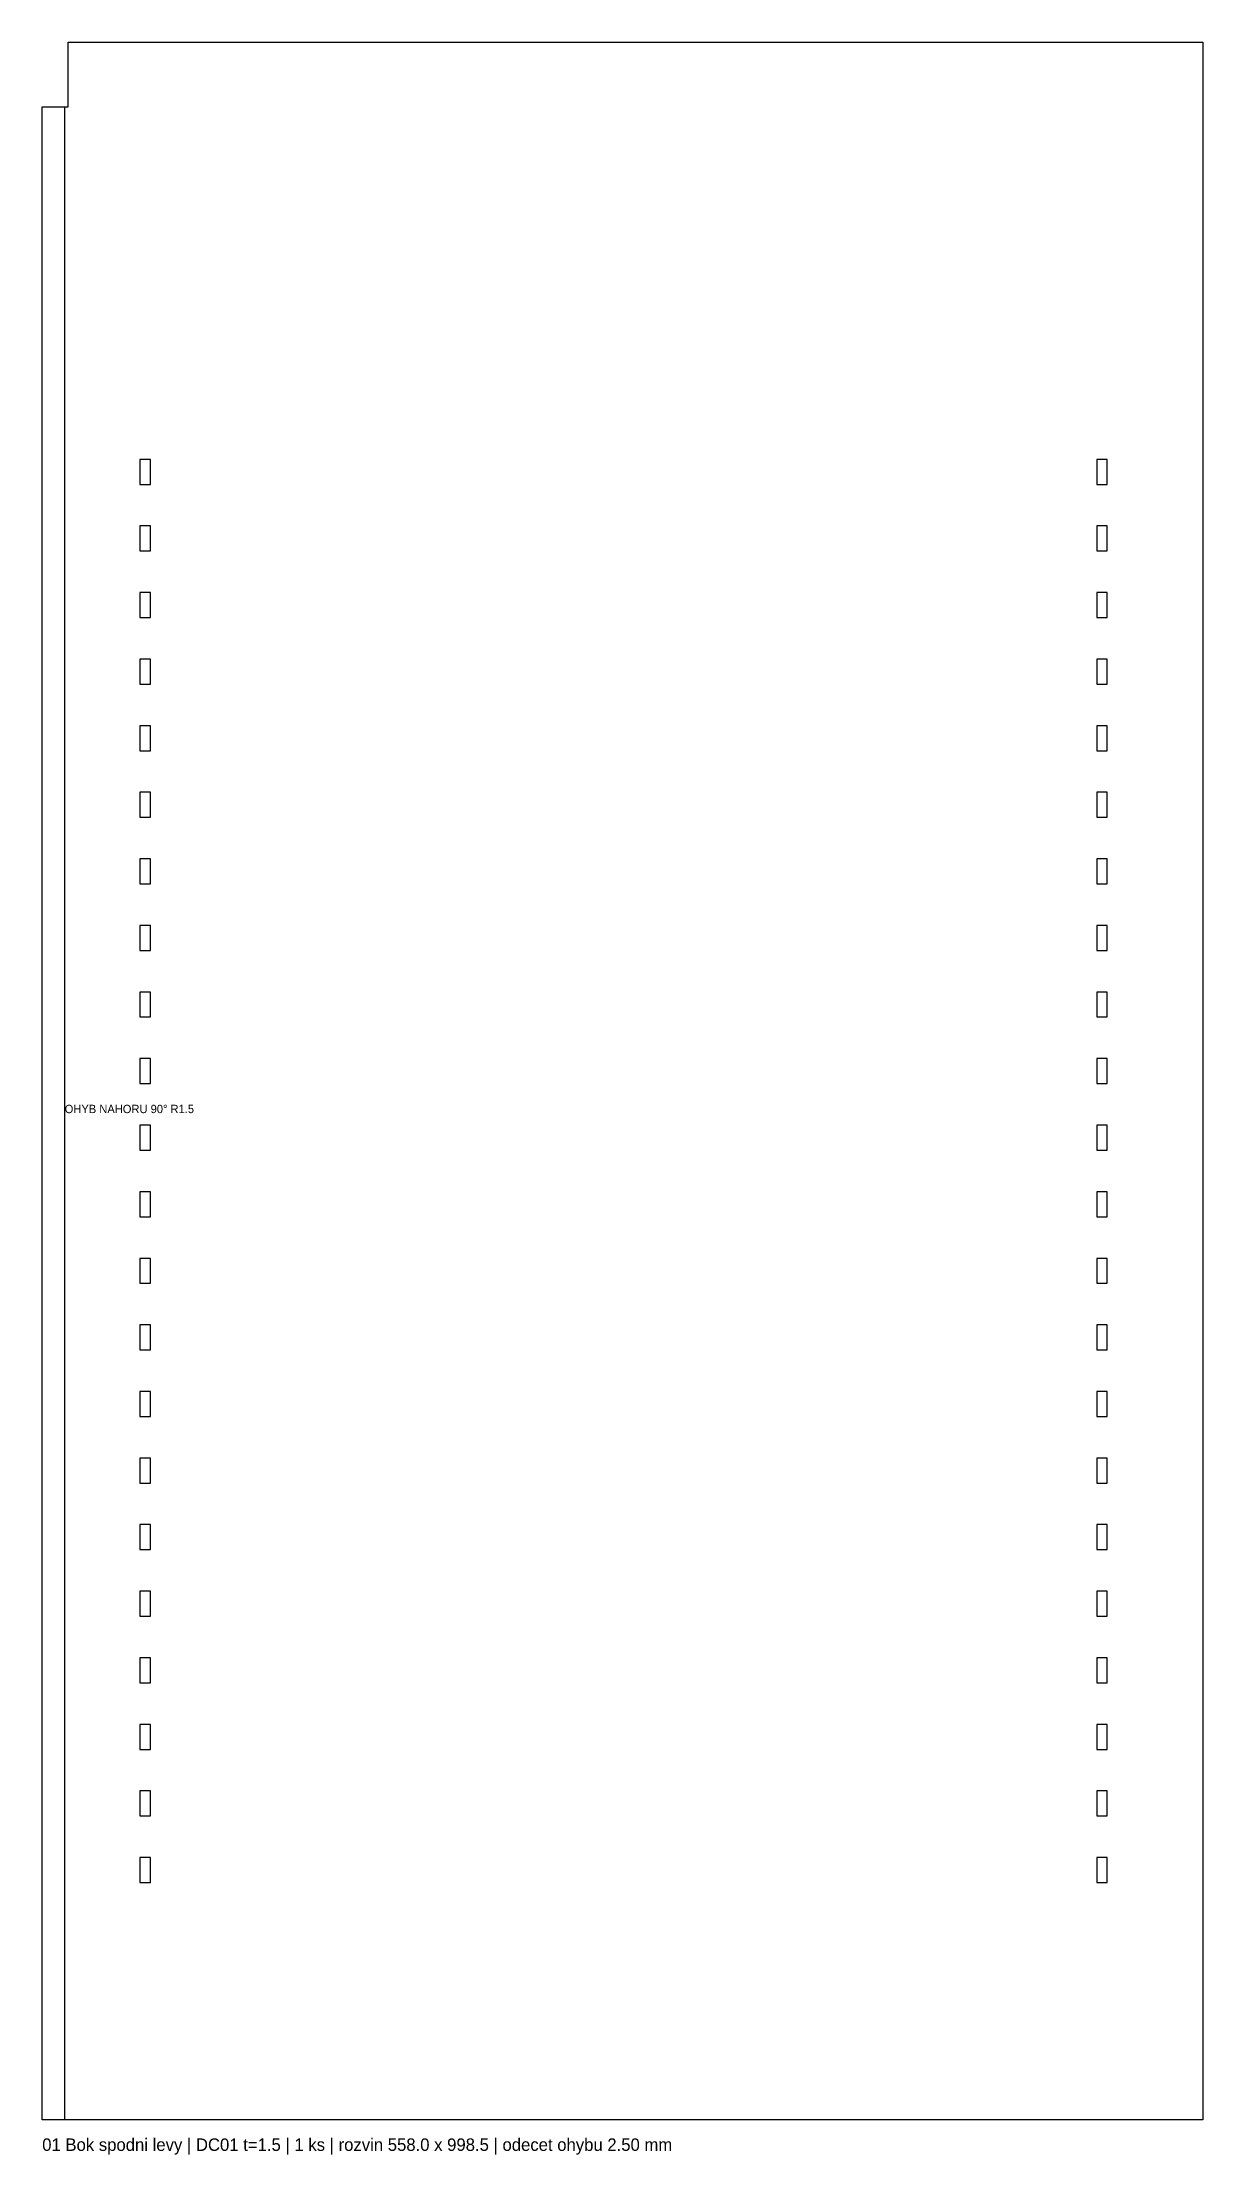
# Model space of a CAD drawing. Header units: millimetres. Extents: x 0 to 558, y -17 to 998.
import ezdxf

# ---------------------------------------------------------------- set-up
doc = ezdxf.new("R2010")
doc.units = ezdxf.units.MM
for name, color, linetype in [('BEND', 1, 'Continuous'), ('CUT', 7, 'CONTINUOUS'), ('TEXT', 3, 'CONTINUOUS')]:
    doc.layers.add(name, color=color, linetype=linetype)

msp = doc.modelspace()

# ---------------------------------------------------------------- linework, layer by layer
at = {"layer": 'BEND'}
msp.add_line((10.8, 0), (10.8, 967.5), dxfattribs=at)
at = {"layer": 'CUT'}
for p, q in [((12.5, 967.5), (12.5, 998.5)), ((12.5, 998.5), (558, 998.5)), ((558, 998.5), (558, 0)), ((0, 0), (0, 967.5)), ((0, 967.5), (12.5, 967.5)), ((52, 798), (47, 798)), ((47, 798), (47, 786)), ((52, 786), (52, 798)), ((512, 798), (507, 798)), ((507, 798), (507, 786)), ((512, 786), (512, 798)), ((47, 786), (52, 786)), ((507, 786), (512, 786)), ((52, 766), (47, 766)), ((47, 766), (47, 754)), ((52, 754), (52, 766)), ((512, 766), (507, 766)), ((507, 766), (507, 754)), ((512, 754), (512, 766)), ((47, 754), (52, 754)), ((507, 754), (512, 754)), ((52, 734), (47, 734)), ((47, 734), (47, 722)), ((52, 722), (52, 734)), ((512, 734), (507, 734)), ((507, 734), (507, 722)), ((512, 722), (512, 734)), ((47, 722), (52, 722)), ((507, 722), (512, 722)), ((52, 702), (47, 702)), ((47, 702), (47, 690)), ((52, 690), (52, 702)), ((512, 702), (507, 702)), ((507, 702), (507, 690)), ((512, 690), (512, 702)), ((47, 690), (52, 690)), ((507, 690), (512, 690)), ((52, 670), (47, 670)), ((47, 670), (47, 658)), ((52, 658), (52, 670)), ((512, 670), (507, 670)), ((507, 670), (507, 658)), ((512, 658), (512, 670)), ((47, 658), (52, 658)), ((507, 658), (512, 658)), ((52, 638), (47, 638)), ((47, 638), (47, 626)), ((52, 626), (52, 638)), ((512, 638), (507, 638)), ((507, 638), (507, 626)), ((512, 626), (512, 638)), ((47, 626), (52, 626)), ((507, 626), (512, 626)), ((52, 606), (47, 606)), ((47, 606), (47, 594)), ((52, 594), (52, 606)), ((512, 606), (507, 606)), ((507, 606), (507, 594)), ((512, 594), (512, 606)), ((47, 594), (52, 594)), ((507, 594), (512, 594)), ((52, 574), (47, 574)), ((47, 574), (47, 562)), ((52, 562), (52, 574)), ((512, 574), (507, 574)), ((507, 574), (507, 562)), ((512, 562), (512, 574)), ((47, 562), (52, 562)), ((507, 562), (512, 562)), ((52, 542), (47, 542)), ((47, 542), (47, 530)), ((52, 530), (52, 542)), ((512, 542), (507, 542)), ((507, 542), (507, 530)), ((512, 530), (512, 542)), ((47, 530), (52, 530)), ((507, 530), (512, 530)), ((52, 510), (47, 510)), ((47, 510), (47, 498)), ((52, 498), (52, 510)), ((512, 510), (507, 510)), ((507, 510), (507, 498)), ((512, 498), (512, 510)), ((47, 498), (52, 498)), ((507, 498), (512, 498)), ((52, 478), (47, 478)), ((47, 478), (47, 466)), ((52, 466), (52, 478)), ((512, 478), (507, 478)), ((507, 478), (507, 466)), ((512, 466), (512, 478)), ((47, 466), (52, 466)), ((507, 466), (512, 466)), ((52, 446), (47, 446)), ((47, 446), (47, 434)), ((52, 434), (52, 446)), ((512, 446), (507, 446)), ((507, 446), (507, 434)), ((512, 434), (512, 446)), ((47, 434), (52, 434)), ((507, 434), (512, 434)), ((52, 414), (47, 414)), ((47, 414), (47, 402)), ((52, 402), (52, 414)), ((512, 414), (507, 414)), ((507, 414), (507, 402)), ((512, 402), (512, 414)), ((47, 402), (52, 402)), ((507, 402), (512, 402)), ((52, 382), (47, 382)), ((47, 382), (47, 370)), ((52, 370), (52, 382)), ((512, 382), (507, 382)), ((507, 382), (507, 370)), ((512, 370), (512, 382)), ((47, 370), (52, 370)), ((507, 370), (512, 370)), ((52, 350), (47, 350)), ((47, 350), (47, 338)), ((52, 338), (52, 350)), ((512, 350), (507, 350)), ((507, 350), (507, 338)), ((512, 338), (512, 350)), ((47, 338), (52, 338)), ((507, 338), (512, 338)), ((52, 318), (47, 318)), ((47, 318), (47, 306)), ((52, 306), (52, 318)), ((512, 318), (507, 318)), ((507, 318), (507, 306)), ((512, 306), (512, 318)), ((47, 306), (52, 306)), ((507, 306), (512, 306)), ((52, 286), (47, 286)), ((47, 286), (47, 274)), ((52, 274), (52, 286)), ((512, 286), (507, 286)), ((507, 286), (507, 274)), ((512, 274), (512, 286)), ((47, 274), (52, 274)), ((507, 274), (512, 274)), ((52, 254), (47, 254)), ((47, 254), (47, 242)), ((52, 242), (52, 254)), ((512, 254), (507, 254)), ((507, 254), (507, 242)), ((512, 242), (512, 254)), ((47, 242), (52, 242)), ((507, 242), (512, 242)), ((52, 222), (47, 222)), ((47, 222), (47, 210)), ((52, 210), (52, 222)), ((512, 222), (507, 222)), ((507, 222), (507, 210)), ((512, 210), (512, 222)), ((47, 210), (52, 210)), ((507, 210), (512, 210)), ((52, 190), (47, 190)), ((47, 190), (47, 178)), ((52, 178), (52, 190)), ((512, 190), (507, 190)), ((507, 190), (507, 178)), ((512, 178), (512, 190)), ((47, 178), (52, 178)), ((507, 178), (512, 178)), ((52, 158), (47, 158)), ((47, 158), (47, 146)), ((52, 146), (52, 158)), ((512, 158), (507, 158)), ((507, 158), (507, 146)), ((512, 146), (512, 158)), ((47, 146), (52, 146)), ((507, 146), (512, 146)), ((52, 126), (47, 126)), ((47, 126), (47, 114)), ((52, 114), (52, 126)), ((512, 126), (507, 126)), ((507, 126), (507, 114)), ((512, 114), (512, 126)), ((47, 114), (52, 114)), ((507, 114), (512, 114)), ((558, 0), (0, 0))]:
    msp.add_line(p, q, dxfattribs=at)

# ---------------------------------------------------------------- texts
at = {"layer": 'TEXT'}
for s, height, p in [('OHYB NAHORU 90° R1.5', 4, (10.8, 483.8)), ('01 Bok spodni levy | DC01 t=1.5 | 1 ks | rozvin 558.0 x 998.5 | odecet ohybu 2.50 mm', 6, (0, -15))]:
    msp.add_text(s, height=height, dxfattribs=at).set_placement(p)

doc.saveas('drawing.dxf')
